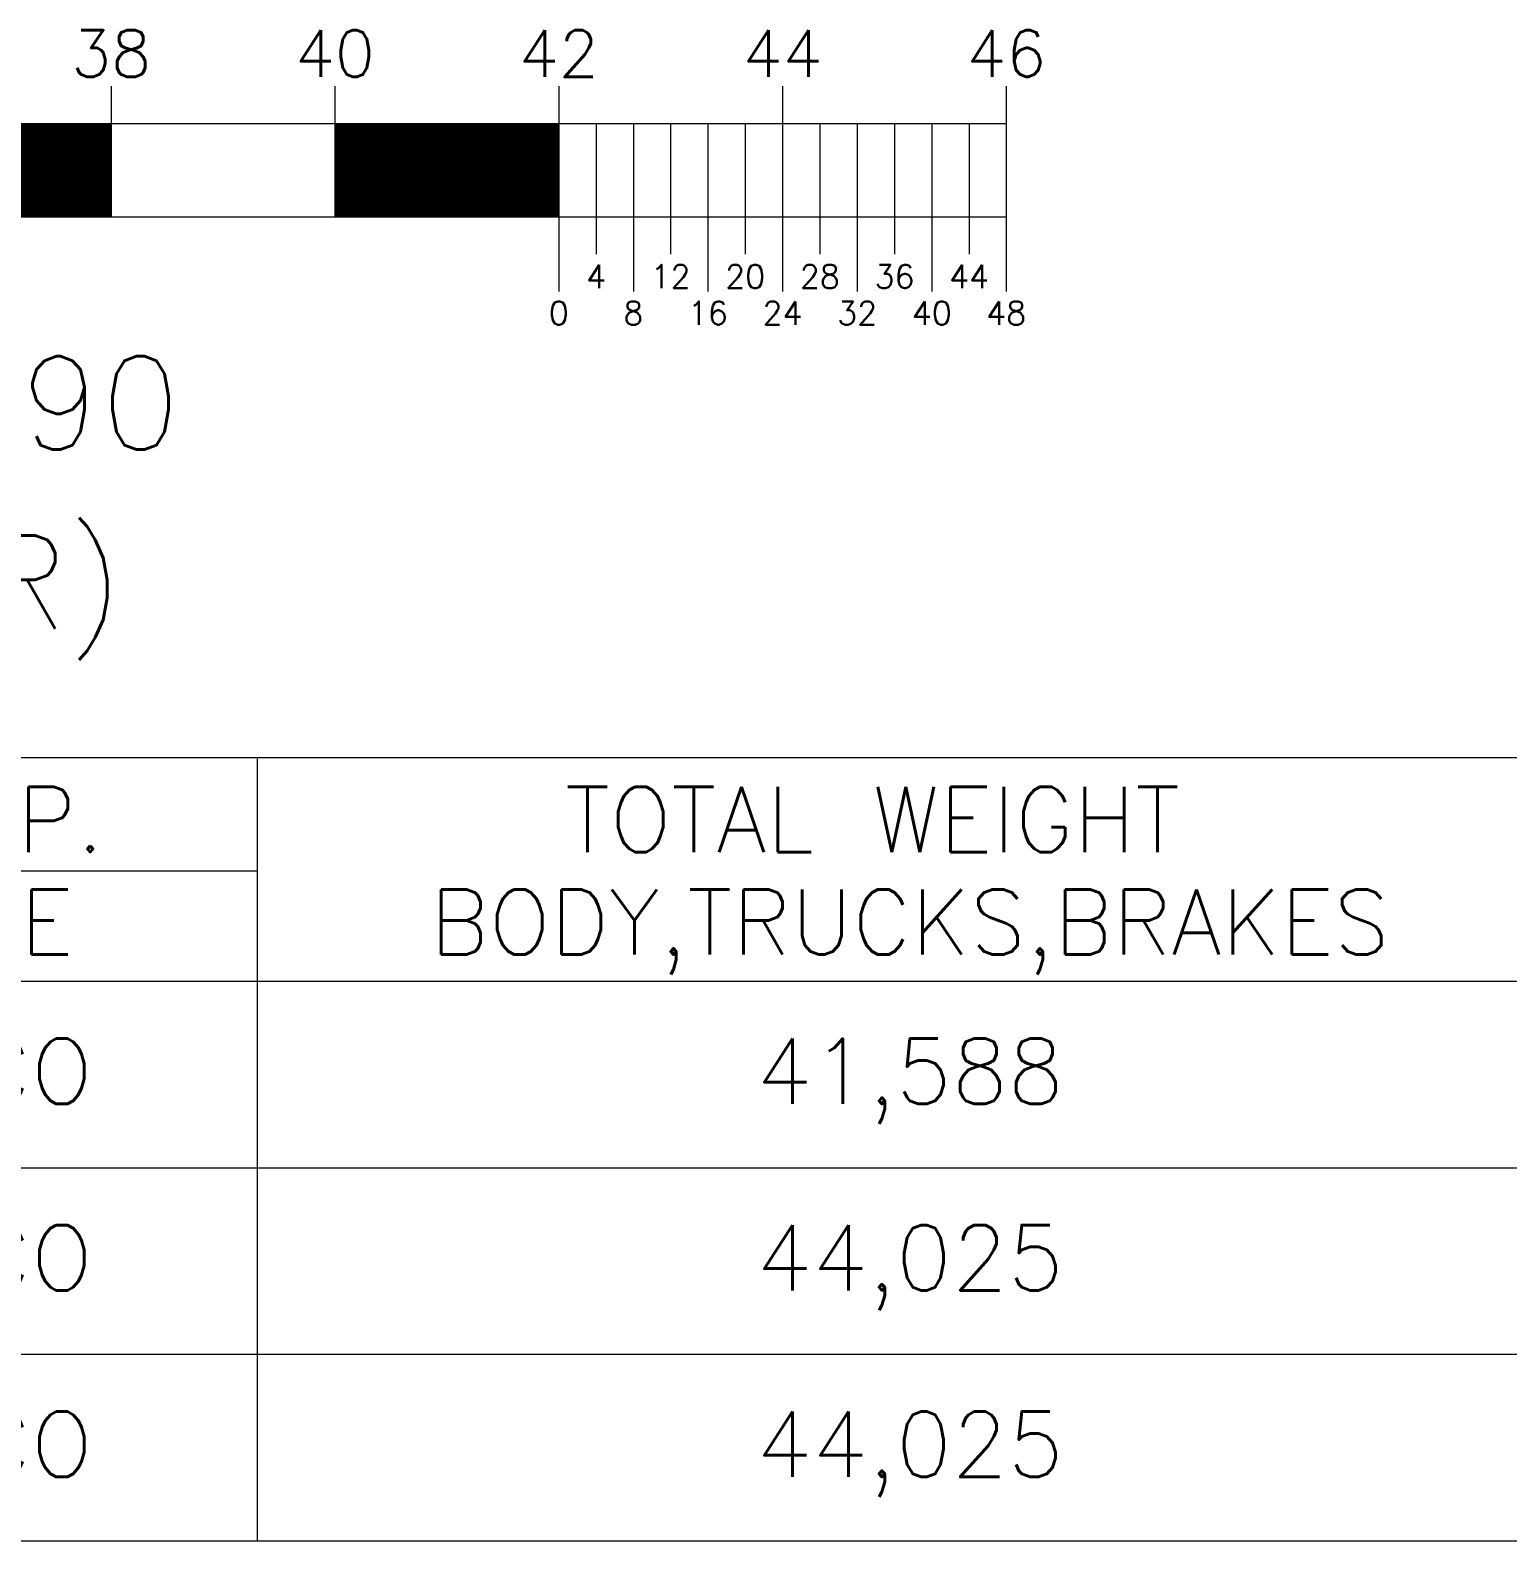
# Model space of a CAD drawing. Header units: inches. Extents: x 0 to 22, y 0 to 17.
# Drawn here: x 14.581 to 17.877, y 0.336 to 3.705 of the extents above; entities that cross this region are included whole.
import ezdxf
from ezdxf.enums import TextEntityAlignment as Align

# ---------------------------------------------------------------- set-up
doc = ezdxf.new("R2010")
doc.units = ezdxf.units.IN
doc.header["$LTSCALE"] = 100
doc.header["$MEASUREMENT"] = 0
for name, color, linetype, lineweight in [('INFORMATIONBLOCK', 7, 'Continuous', 0), ('SCALE', 7, 'Continuous', 0), ('TITLE', 7, 'Continuous', 0)]:
    doc.layers.add(name, color=color, linetype=linetype, lineweight=lineweight)
doc.styles.add('STANDARD0', font='TXT.SHX')

msp = doc.modelspace()

# ---------------------------------------------------------------- linework, layer by layer
at = {"layer": 'INFORMATIONBLOCK', "color": 7, "linetype": 'Continuous'}
for p, q in [((2.3576, 2.0832), (19.7464, 2.0832)), ((15.0872, 2.08), (15.0872, 0.336)), ((7.6824, 1.8304), (15.0872, 1.8304)), ((2.3576, 1.584), (19.7464, 1.584)), ((2.3576, 1.168), (19.7464, 1.168)), ((2.3576, 0.752), (19.7464, 0.752)), ((2.3576, 0.336), (19.7464, 0.336))]:
    msp.add_line(p, q, dxfattribs=at)
at = {"layer": 'SCALE', "color": 7, "linetype": 'Continuous'}
for p, q in [((14.7615, 3.58), (14.7615, 3.2888)), ((15.2607, 3.58), (15.2607, 3.2888)), ((15.7599, 3.58), (15.7599, 3.1224)), ((16.2591, 3.58), (16.2591, 3.1224)), ((16.7583, 3.58), (16.7583, 3.1224)), ((5.2767, 3.4968), (16.7583, 3.4968)), ((15.8431, 3.4968), (15.8431, 3.20521)), ((15.9263, 3.4968), (15.9263, 3.1224)), ((16.0095, 3.4968), (16.0095, 3.20521)), ((16.0927, 3.4968), (16.0927, 3.1224)), ((16.1759, 3.4968), (16.1759, 3.20521)), ((16.3423, 3.4968), (16.3423, 3.20521)), ((16.4255, 3.4968), (16.4255, 3.1224)), ((16.5087, 3.4968), (16.5087, 3.20521)), ((16.5919, 3.4968), (16.5919, 3.1224)), ((16.6751, 3.4968), (16.6751, 3.20521)), ((5.2767, 3.2888), (16.7583, 3.2888))]:
    msp.add_line(p, q, dxfattribs=at)
at = {"layer": 'SCALE', "color": 7, "linetype": 'Continuous', "lineweight": 211, "const_width": 0.208}
for points in [[(14.2623, 3.3928), (14.7615, 3.3928)], [(15.2607, 3.3928), (15.7599, 3.3928)]]:
    msp.add_lwpolyline(points, dxfattribs=at)

# ---------------------------------------------------------------- texts
at = {"layer": 'INFORMATIONBLOCK', "color": 7, "linetype": 'Continuous', "style": 'STANDARD0'}
for s, p in [('AIR BRAKE EQUIP.', (13.8392, 1.9448)), ('TOTAL WEIGHT', (16.46, 1.9448)), ('MAKE', (14.4216, 1.716)), ('BODY,TRUCKS,BRAKES', (16.5432, 1.716)), ('GE-CO', (14.38, 1.3832)), ('41,588', (16.5432, 1.3832)), ('GE-CO', (14.38, 0.9672)), ('44,025', (16.5432, 0.9672)), ('GE-CO', (14.38, 0.5512)), ('44,025', (16.5432, 0.5512))]:
    msp.add_text(s, height=0.1456, dxfattribs=at).set_placement(p, align=Align.MIDDLE_CENTER)
at = {"layer": 'SCALE', "color": 7, "linetype": 'Continuous', "style": 'STANDARD0'}
for s, height, p in [('38', 0.104, (14.7615, 3.6008)), ('40', 0.104, (15.2607, 3.6008)), ('42', 0.104, (15.7599, 3.6008)), ('44', 0.104, (16.2591, 3.6008)), ('46', 0.104, (16.7583, 3.6008)), ('4', 0.052, (15.8431, 3.12958)), ('12', 0.052, (16.0095, 3.12958)), ('20', 0.052, (16.1759, 3.12958)), ('28', 0.052, (16.3423, 3.12958)), ('36', 0.052, (16.5087, 3.12958)), ('44', 0.052, (16.6751, 3.12958)), ('0', 0.052, (15.7599, 3.04799)), ('8', 0.052, (15.9263, 3.04799)), ('16', 0.052, (16.0927, 3.04799)), ('24', 0.052, (16.2591, 3.04799)), ('32', 0.052, (16.4255, 3.04799)), ('40', 0.052, (16.5919, 3.04799)), ('48', 0.052, (16.7583, 3.04799))]:
    msp.add_text(s, height=height, dxfattribs=at).set_placement(p, align=Align.CENTER)
at = {"layer": 'TITLE', "color": 7, "linetype": 'Continuous', "style": 'STANDARD0'}
for s, p in [('COLUMBUS RAILWAY & LIGHT COMPANY, CAR NO. 590', (10.99988, 2.76973)), ('KUHLMAN TYPE 2, PAYE CAR (PAY-AS-YOU-ENTER)', (10.99943, 2.36991))]:
    msp.add_text(s, height=0.208, dxfattribs=at).set_placement(p, align=Align.CENTER)

doc.saveas('drawing.dxf')
